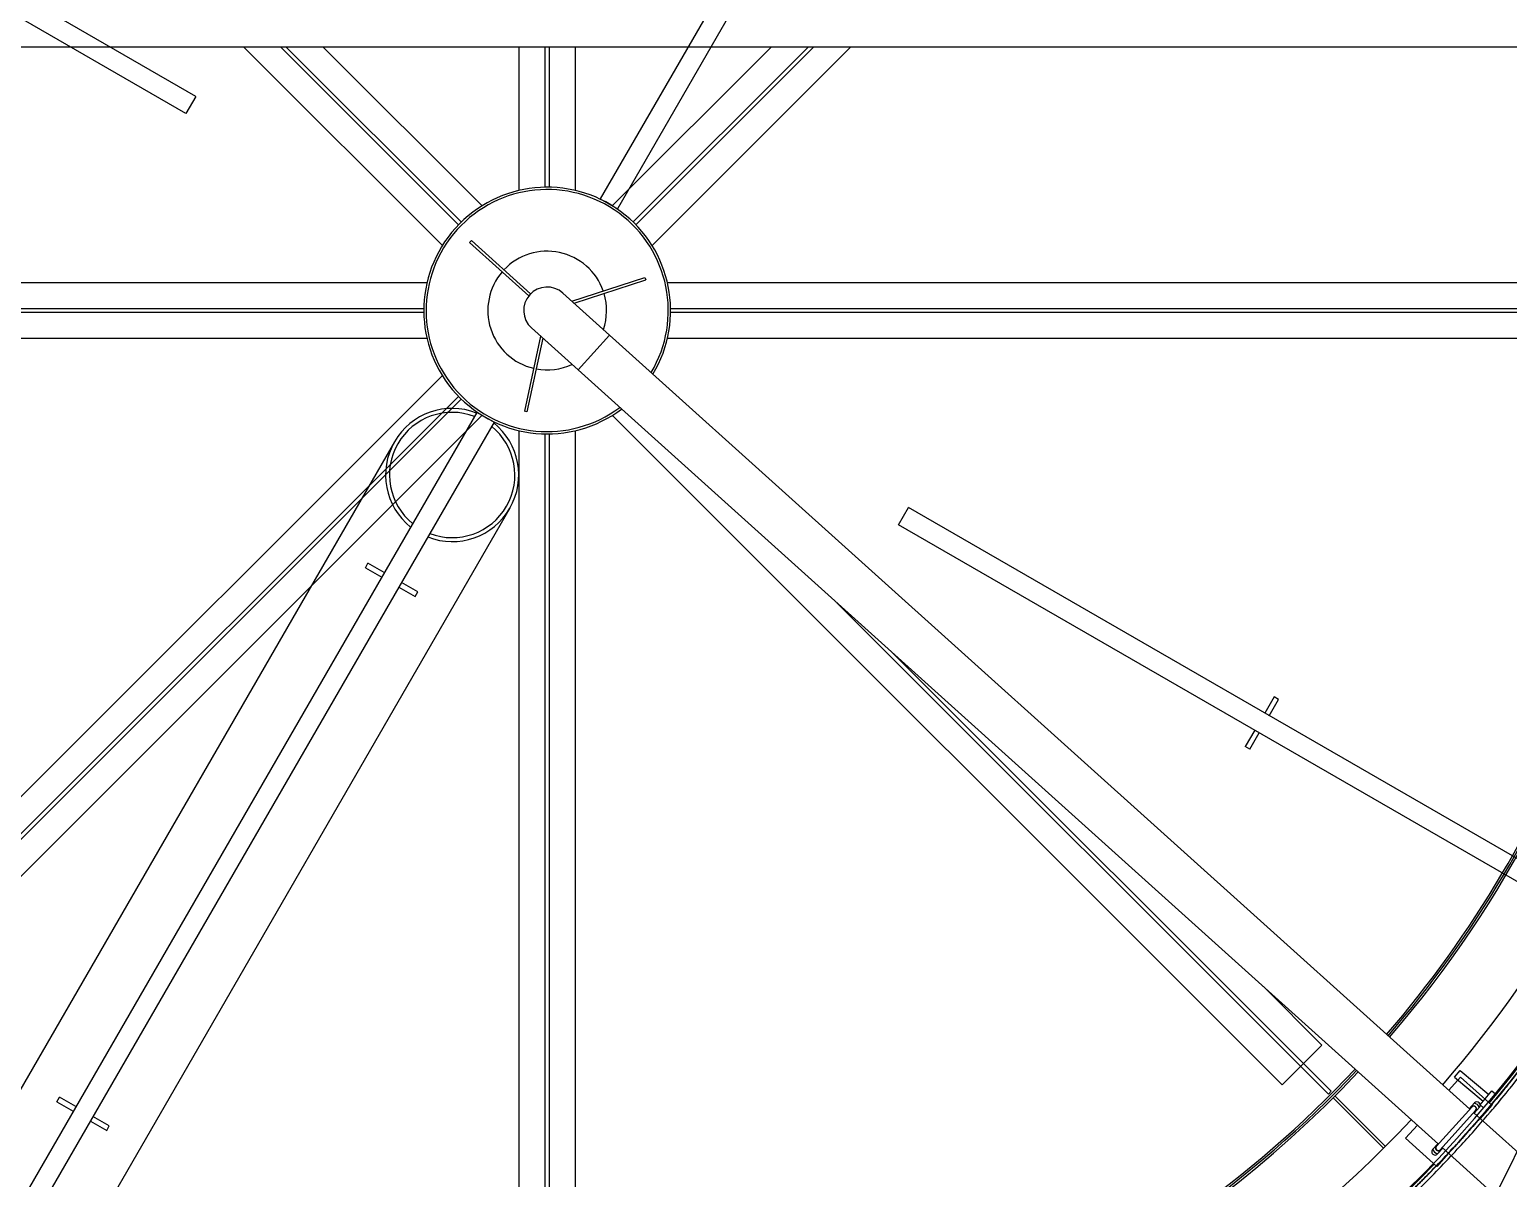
# Model space of a CAD drawing. Header units: metres. Extents: x 0 to 63075, y 0 to 44550.
# Drawn here: x 56681 to 57221, y 38702 to 39122 of the extents above; entities that cross this region are included whole.
import ezdxf

# ---------------------------------------------------------------- set-up
doc = ezdxf.new("R2010")
doc.units = ezdxf.units.M
doc.header["$LTSCALE"] = 75
for name, color, linetype in [('GSB', 7, 'Continuous'), ('ML6', 1, 'Continuous'), ('SDM', 7, 'Continuous'), ('SL1', 8, 'Continuous')]:
    doc.layers.add(name, color=color, linetype=linetype)
doc.styles.add('ROMANS', font='ROMANS.SHX')
doc.dimstyles.new('75___1-75', dxfattribs={"dimscale": 75, "dimtxt": 2.5, "dimasz": 2, "dimexe": 1.5, "dimexo": 1, "dimgap": 0.5, "dimtad": 1, "dimdec": 0, "dimzin": 12, "dimtxsty": 'ROMANS', "dimcen": 0, "dimclrd": 256, "dimclre": 256, "dimclrt": 3, "dimazin": 3, "dimtfac": 1, "dimtdec": 0, "dimtmove": 0, "dimatfit": 0, "dimfxl": 1, "dimlwd": -1, "dimlwe": -1, "dimarcsym": 0})

# ---------------------------------------------------------------- blocks, each defined once
blk = doc.blocks.new('A$C6bae614f')
at = {"layer": 'SL1'}
for p, q in [((394344.4, 37255.4), (392999.2, 34925.5)), ((394386.3, 37231.3), (393041, 34901.4)), ((392016.1, 35174.6), (390292.4, 36169.8)), ((391992, 35132.8), (390268.3, 36128)), ((387913.7, 35295.5), (407404.5, 35294.8)), ((392615.2, 34811.9), (392131.8, 35295.3)), ((392654.6, 34862.4), (392221.6, 35295.3)), ((392235.1, 35295.3), (392661.3, 34869.1)), ((392324.9, 35295.3), (392711.8, 34908.5)), ((392801.8, 34945.8), (392801.8, 35295.3)), ((392865.3, 34953.6), (392865.3, 35295.3)), ((392874.8, 35295.3), (392874.8, 34953.6)), ((392938.3, 35295.3), (392938.3, 34945.8)), ((393028.4, 34908.5), (393415.2, 35295.3)), ((393078.8, 34869.1), (393505, 35295.3)), ((393518.5, 35295.3), (393085.5, 34862.4)), ((393608.3, 35295.3), (393124.9, 34812)), ((392016.1, 35174.6), (391992, 35132.8)), ((392999.2, 34925.5), (393041, 34901.4)), ((392681.5, 34819.1), (392685.8, 34823.8)), ((392825.5, 34689.5), (392681.5, 34819.1)), ((392829.7, 34694.2), (392685.8, 34823.8)), ((392930.1, 34676.5), (393107.7, 34734.2)), ((392935.6, 34671.6), (393109.6, 34728.1)), ((393107.7, 34734.2), (393109.6, 34728.1)), ((390274.8, 34722), (392577.9, 34721.9)), ((392829.7, 34694.2), (392825.5, 34689.5)), ((392908.3, 34696.1), (395112.9, 32711)), ((393162.2, 34721.9), (395465.3, 34721.8)), ((390179.6, 34658.5), (392570.1, 34658.4)), ((393170, 34658.4), (395560.5, 34658.3)), ((392570.1, 34648.9), (390179.6, 34649)), ((395560.5, 34648.8), (393170, 34648.9)), ((392577.9, 34585.4), (390274.8, 34585.5)), ((392853.6, 34591.5), (392814.8, 34408.9)), ((392859.1, 34586.6), (392821, 34407.6)), ((395036.4, 32626), (392831.8, 34611.2)), ((393021.6, 34594.1), (392945.1, 34509.2)), ((395465.3, 34585.3), (393162.2, 34585.4)), ((392615.2, 34495.4), (390986.6, 32866.9)), ((390964.1, 32754.6), (392654.6, 34444.9)), ((392661.3, 34438.2), (390970.9, 32747.9)), ((392699.1, 34405.9), (391353.9, 32076)), ((392741, 34381.8), (392699.1, 34405.9)), ((392821, 34407.6), (392814.8, 34408.9)), ((391083.1, 32770.3), (392711.7, 34398.8)), ((392741, 34381.8), (391395.7, 32051.8)), ((394656.8, 32770.2), (393028.3, 34398.8)), ((392498.9, 34334.6), (391236.7, 32148.6)), ((392801.7, 32058.4), (392801.8, 34361.5)), ((392865.2, 31963.2), (392865.3, 34353.7)), ((392874.8, 34353.7), (392874.7, 31963.2)), ((392938.3, 34361.5), (392938.2, 32058.4)), ((392779.3, 34172.7), (391517.1, 31986.7)), ((393724, 34132.7), (393748.2, 34174.5)), ((395471.9, 33179.3), (393748.2, 34174.5)), ((395447.7, 33137.4), (393724, 34132.7)), ((392428.1, 34028.1), (392434.4, 34039.1)), ((392428.1, 34028.1), (392467.8, 34005.2)), ((392474.1, 34016.2), (392434.4, 34039.1)), ((392509.6, 33981.1), (392549.3, 33958.1)), ((392555.7, 33969.1), (392516, 33992.1)), ((392549.3, 33958.1), (392555.7, 33969.1)), ((394769.1, 32747.8), (393574.2, 33942.7)), ((393709.4, 33821), (394775.8, 32754.5)), ((394637.1, 33714.2), (394614.2, 33674.5)), ((394625.2, 33668.1), (394648.1, 33707.8)), ((394648.1, 33707.8), (394637.1, 33714.2)), ((394590, 33632.7), (394567.1, 33593)), ((394578.1, 33586.6), (394601, 33626.3)), ((394578.1, 33586.6), (394567.1, 33593)), ((394611, 33009.1), (394753.4, 32866.7)), ((394753.4, 32866.7), (394656.8, 32770.2)), ((395061.9, 32756.9), (395090.6, 32788.7)), ((395075.6, 32788.9), (395089.3, 32805.2)), ((395075.6, 32788.9), (395145.6, 32730.2)), ((395089.3, 32805.2), (395159.3, 32746.5)), ((395090.6, 32788.7), (395166.4, 32720.5)), ((394775.8, 32754.5), (394769.1, 32747.8)), ((395138.1, 32721.3), (395166.7, 32755.4)), ((395166.7, 32755.4), (395175.1, 32748.4)), ((395197.2, 32760.4), (395195.3, 32758.1)), ((395203.3, 32767.9), (395203.3, 32767.9)), ((395203.3, 32767.9), (395203.3, 32767.9)), ((391678, 32729.1), (391684.4, 32740.1)), ((391678, 32729.1), (391717.7, 32706.2)), ((391724.1, 32717.2), (391684.4, 32740.1)), ((394903.2, 32615.9), (394780.5, 32738.6)), ((394785, 32743.1), (394907.7, 32620.4)), ((395031.6, 32620.7), (395117.7, 32716.3)), ((395108.3, 32367.4), (395294.9, 32742.6)), ((395124.5, 32726.3), (395111.7, 32712.1)), ((395123.6, 32701.4), (395136.4, 32715.6)), ((395166.4, 32720.5), (395137.7, 32688.6)), ((395138.1, 32721.3), (395146.5, 32714.3)), ((391759.6, 32682), (391799.3, 32659.1)), ((391805.6, 32670.1), (391765.9, 32693)), ((395127.1, 32707.8), (395041.1, 32612.2)), ((395122.3, 32702.5), (395298.7, 32543.6)), ((391799.3, 32659.1), (391805.6, 32670.1)), ((394956.7, 32640.1), (394985.4, 32672)), ((395032.5, 32571.9), (394956.7, 32640.1)), ((395035.2, 32627.1), (395022.4, 32612.9)), ((395034.3, 32602.2), (395047.1, 32616.4)), ((395045.9, 32617.5), (395222.3, 32458.7)), ((395061.2, 32603.7), (395032.5, 32571.9))]:
    blk.add_line(p, q, dxfattribs=at)
for centre, radius, start, end in [((392870.1, 34653.6), 3000, 55.8878, 16.1796), ((392870.1, 34653.6), 2990.5, 55.7644, 16.2324), ((392870.1, 34653.6), 2705, 166.2755, 316.7875), ((392870.1, 34653.6), 2705, 319.2087, 13.7207), ((392870.1, 34653.6), 300, 328.9801, 307.0162), ((392870.1, 34653.6), 294.3, 329.1943, 306.8019), ((392870.1, 34653.6), 3000, 319.9083, 3.9269), ((392870.1, 34653.6), 144.3, 19.2586, 136.7377), ((392870.1, 34653.6), 144.3, 139.2586, 256.7376), ((392870.1, 34653.6), 57.1, 47.9981, 227.9981), ((392870.1, 34653.6), 144.3, 341.3242, 16.7376), ((392870.1, 34653.6), 2700, 180.0486, 269.9476), ((392870.1, 34653.6), 2695.2, 180.0487, 269.9475), ((392870.1, 34653.6), 2695.2, 319.2131, 359.9475), ((392870.1, 34653.6), 2700, 319.211, 359.9476), ((392870.1, 34653.6), 144.3, 259.2586, 294.672), ((392639.1, 34253.6), 161.9, 68.5767, 231.4195), ((392639.1, 34253.6), 152.4, 69.1159, 230.8803), ((392639.1, 34253.6), 161.9, 248.5767, 51.4195), ((392639.1, 34253.6), 152.4, 249.1159, 50.8803), ((392639.1, 34253.6), 161.9, 59.7945, 60.2018), ((392870.1, 34653.6), 3000, 190.539, 316.0879), ((392870.1, 34653.6), 2993.5, 190.3617, 255.0634), ((392870.1, 34653.6), 2993.5, 319.9125, 344.4688), ((392870.1, 34653.6), 2878.5, 197.2072, 252.9874), ((392870.1, 34653.6), 2878.5, 319.1358, 342.789), ((392870.1, 34653.6), 2695.2, 270.0487, 316.7831), ((392870.1, 34653.6), 2700, 270.0486, 316.7853), ((392974.5, 34569.2), 2865.7, 321.0552, 321.6437), ((392518.9, 34940.9), 3453.6, 320.7373, 320.8505), ((395122.4, 32712), 6.74, 298.3235, 157.6728), ((395122.4, 32712), 6.35, 316.1098, 139.8865), ((395122.4, 32712), 6.35, 317.9981, 137.9981), ((395122.4, 32712), 13.5, 11.6175, 84.3787), ((395130.4, 32720.9), 8, 317.9981, 137.9981), ((392936.5, 34598.3), 2923, 319.8577, 320.5043), ((392870.1, 34653.6), 2878.5, 287.0088, 316.8605), ((395028.3, 32607.5), 8, 137.9981, 317.9981), ((395036.4, 32616.5), 13.5, 191.6175, 264.3787), ((395036.4, 32616.5), 6.74, 118.3235, 337.6728), ((395036.4, 32616.5), 6.35, 136.1098, 319.8865), ((395036.4, 32616.5), 6.35, 137.9981, 317.9981), ((392870.1, 34653.6), 2993.5, 286.4773, 316.0838)]:
    blk.add_arc(centre, radius, start, end, dxfattribs=at)
for points, knots in [([(395285.5, 32874.4), (395285.6, 32874.5), (395285.6, 32874.5), (395285.6, 32874.6), (395285.6, 32874.6), (395281.9, 32869.5), (395274.1, 32859), (395267.5, 32850.2), (395258.1, 32837.7), (395246.3, 32822.3), (395236.8, 32810), (395225.8, 32795.9), (395213.8, 32780.9), (395210.8, 32777.1), (395207.7, 32773.3), (395204.6, 32769.4), (395185.6, 32745.9), (395162.6, 32718.1), (395136.6, 32688.2), (395115, 32663.2), (395091.3, 32636.8), (395066.6, 32610.3), (395046.9, 32589.1), (395026.5, 32567.9), (395006.5, 32547.5), (395001.5, 32542.5), (394996.6, 32537.4), (394991.5, 32532.4), (394961.3, 32502.2), (394929.1, 32471.3), (394897.4, 32442.3), (394871, 32418.1), (394844.9, 32395.1), (394820.6, 32374.3), (394801.2, 32357.7), (394782.9, 32342.5), (394766.5, 32329.1), (394762.4, 32325.7), (394758.4, 32322.5), (394754.4, 32319.3), (394730.8, 32300.2), (394709.3, 32283.5), (394692.3, 32270.5), (394678.1, 32259.6), (394667.1, 32251.4), (394659.8, 32246), (394654, 32241.7), (394650.6, 32239.2), (394649.5, 32238.4), (394649.3, 32238.2), (394649.1, 32238.1), (394649.1, 32238.1)], [-1368.181007, -1368.181007, -1368.181007, -1368.181007, -1358.276397, -1358.276397, -1358.276397, -1230.936874, -1230.936874, -1230.936874, -1124.820606, -1124.820606, -1124.820606, -1039.927591, -1039.927591, -1039.927591, -1018.704337, -1018.704337, -1018.704337, -891.367035, -891.367035, -891.367035, -785.252617, -785.252617, -785.252617, -700.361082, -700.361082, -700.361082, -679.138198, -679.138198, -679.138198, -551.800896, -551.800896, -551.800896, -445.686478, -445.686478, -445.686478, -360.794943, -360.794943, -360.794943, -339.57206, -339.57206, -339.57206, -212.232537, -212.232537, -212.232537, -106.116269, -106.116269, -106.116269, -21.223254, -21.223254, -21.223254, 0, 0, 0, 0]), ([(394655.9, 32231.3), (394655.4, 32230.9), (394665.1, 32237.9), (394683.6, 32251.9), (394692.9, 32258.9), (394704.4, 32267.7), (394717.5, 32277.9), (394730.7, 32288.1), (394745.5, 32299.9), (394761.1, 32312.4), (394788.3, 32334.4), (394821.6, 32362.1), (394857.3, 32393.5), (394877.6, 32411.4), (394898.8, 32430.5), (394920, 32450.3), (394941.2, 32470), (394962.4, 32490.3), (394982.7, 32510.3), (394987.8, 32515.3), (394992.8, 32520.3), (394997.9, 32525.3), (395028.1, 32555.5), (395059, 32587.7), (395088, 32619.4), (395112.2, 32645.9), (395135.3, 32671.9), (395156, 32696.2), (395172.7, 32715.6), (395187.9, 32733.9), (395201.3, 32750.3), (395204.6, 32754.4), (395207.9, 32758.4), (395211.1, 32762.4), (395230.2, 32786), (395246.9, 32807.5), (395259.9, 32824.5), (395270.7, 32838.7), (395279, 32849.7), (395284.4, 32856.9), (395288.7, 32862.7), (395291.2, 32866.1), (395292.1, 32867.3), (395292.3, 32867.6), (395292.4, 32867.7), (395292.4, 32867.8), (395292.4, 32867.8), (395290.7, 32865.4), (395287, 32860.4)], [-2716.5247, -2716.5247, -2716.5247, -2716.5247, -2546.740445, -2546.740445, -2546.740445, -2461.848318, -2461.848318, -2461.848318, -2376.95619, -2376.95619, -2376.95619, -2228.397524, -2228.397524, -2228.397524, -2143.506858, -2143.506858, -2143.506858, -2058.616192, -2058.616192, -2058.616192, -2037.393525, -2037.393525, -2037.393525, -1910.057526, -1910.057526, -1910.057526, -1803.944193, -1803.944193, -1803.944193, -1719.053527, -1719.053527, -1719.053527, -1697.83086, -1697.83086, -1697.83086, -1570.492669, -1570.492669, -1570.492669, -1464.37751, -1464.37751, -1464.37751, -1379.485382, -1379.485382, -1379.485382, -1358.26235, -1358.26235, -1358.26235, -1270.538435, -1270.538435, -1270.538435, -1270.538435]), ([(394756, 32320.5), (394782.9, 32342.2), (394815.6, 32369.5), (394850.5, 32400.2), (394870.9, 32418.1), (394892.1, 32437.2), (394913.3, 32457), (394934.5, 32476.7), (394955.7, 32497), (394976, 32517), (394981.1, 32522), (394986.1, 32527), (394991.2, 32532), (395021.4, 32562.2), (395052.2, 32594.5), (395081.3, 32626.2), (395105.5, 32652.6), (395128.5, 32678.7), (395149.3, 32703), (395165.9, 32722.4), (395181.1, 32740.6), (395194.5, 32757.1), (395197.9, 32761.2), (395201.1, 32765.2), (395204.3, 32769.1), (395223.4, 32792.8), (395240.1, 32814.3), (395253.1, 32831.3), (395264, 32845.4), (395272.2, 32856.5), (395277.6, 32863.7), (395281.9, 32869.5), (395284.4, 32872.9), (395285.3, 32874.1), (395285.5, 32874.4), (395285.6, 32874.5), (395285.6, 32874.6), (395285.6, 32874.6), (395285.6, 32874.5), (395285.5, 32874.5)], [342.611131, 342.611131, 342.611131, 342.611131, 488.132245, 488.132245, 488.132245, 573.02378, 573.02378, 573.02378, 657.915315, 657.915315, 657.915315, 679.138198, 679.138198, 679.138198, 806.4755, 806.4755, 806.4755, 912.589919, 912.589919, 912.589919, 997.481453, 997.481453, 997.481453, 1018.704337, 1018.704337, 1018.704337, 1146.043859, 1146.043859, 1146.043859, 1252.160128, 1252.160128, 1252.160128, 1337.053143, 1337.053143, 1337.053143, 1358.276397, 1358.276397, 1358.276397, 1368.632765, 1368.632765, 1368.632765, 1368.632765]), ([(395203.3, 32767.9), (395203.5, 32768.2), (395198.3, 32761.7), (395188, 32749.1), (395182.9, 32742.9), (395176.4, 32735.1), (395168.9, 32726.1), (395161.4, 32717.2), (395152.9, 32707.1), (395143.7, 32696.4), (395129.9, 32680.4), (395113.3, 32661.4), (395094.6, 32640.8), (395082.1, 32627), (395068.8, 32612.5), (395055, 32597.8), (395041.2, 32583.2), (395026.9, 32568.3), (395012.6, 32553.7), (395005.5, 32546.5), (394998.4, 32539.3), (394991.3, 32532.2), (394963.2, 32504), (394932.6, 32474.8), (394903.9, 32448.3), (394889.6, 32435.1), (394875.7, 32422.5), (394862.7, 32411), (394849.8, 32399.5), (394837.8, 32389.1), (394827.1, 32379.9), (394811.1, 32366.1), (394796.5, 32353.8), (394784.9, 32344.2), (394777.2, 32337.9), (394770.9, 32332.7), (394766.2, 32328.8), (394761.4, 32325), (394758.3, 32322.4), (394756.8, 32321.2), (394756, 32320.6), (394755.7, 32320.3), (394755.6, 32320.2)], [0, 0, 0, 0, 119.316927, 119.316927, 119.316927, 178.975391, 178.975391, 178.975391, 238.633855, 238.633855, 238.633855, 328.121173, 328.121173, 328.121173, 387.779385, 387.779385, 387.779385, 447.437597, 447.437597, 447.437597, 477.266703, 477.266703, 477.266703, 596.583126, 596.583126, 596.583126, 656.241338, 656.241338, 656.241338, 715.89955, 715.89955, 715.89955, 805.387246, 805.387246, 805.387246, 865.04571, 865.04571, 865.04571, 924.704173, 924.704173, 924.704173, 954.51524, 954.51524, 954.51524, 954.51524]), ([(395048.5, 32591), (395057.6, 32600.6), (395066.6, 32610.2), (395075.3, 32619.7), (395088.5, 32634), (395101.1, 32647.9), (395112.5, 32660.8), (395124, 32673.8), (395134.5, 32685.7), (395143.7, 32696.4), (395157.5, 32712.5), (395169.8, 32727.1), (395179.3, 32738.6), (395185.7, 32746.3), (395190.9, 32752.7), (395194.8, 32757.4), (395198.6, 32762.1), (395201.1, 32765.2), (395202.4, 32766.7), (395203, 32767.5), (395203.3, 32767.9), (395203.3, 32767.9)], [-1351.588478, -1351.588478, -1351.588478, -1351.588478, -1312.483684, -1312.483684, -1312.483684, -1252.825472, -1252.825472, -1252.825472, -1193.16726, -1193.16726, -1193.16726, -1103.679564, -1103.679564, -1103.679564, -1044.021101, -1044.021101, -1044.021101, -984.362637, -984.362637, -984.362637, -954.55157, -954.55157, -954.55157, -954.55157]), ([(395145.1, 32698.1), (395156.2, 32711), (395166, 32722.6), (395174, 32732.2), (395180.2, 32739.6), (395185.2, 32745.7), (395189, 32750.3), (395192, 32753.9), (395194.1, 32756.6), (395195.5, 32758.3)], [1632.888669, 1632.888669, 1632.888669, 1632.888669, 1706.874983, 1706.874983, 1706.874983, 1764.735269, 1764.735269, 1764.735269, 1810.969954, 1810.969954, 1810.969954, 1810.969954])]:
    blk.add_open_spline(points, degree=3, knots=knots, dxfattribs=at)
blk = doc.blocks.new('zw$15D4')
at = {"layer": 'ML6', "xscale": 0.2502808837766805, "yscale": 0.2502808837766805, "zscale": 0.2502808837766805}
blk.add_blockref('A$C6bae614f', (-85544.74, -3177.34), dxfattribs=at)

msp = doc.modelspace()

# ---------------------------------------------------------------- block references
at = {"layer": 'GSB', "xscale": 0.6000000000000068, "yscale": 0.6000000000000068, "zscale": 0.6000000000000068}
msp.add_blockref('zw$15D4', (49200, 35721.63), dxfattribs=at)

# ---------------------------------------------------------------- leaders
at = {"layer": 'SDM'}
msp.add_leader([(52766.71, 37891.88), (59453.13, 42438.72), (62243.43, 42438.72)], dimstyle='75___1-75', override={"dimtad": 0}, dxfattribs=at)

doc.saveas('drawing.dxf')
